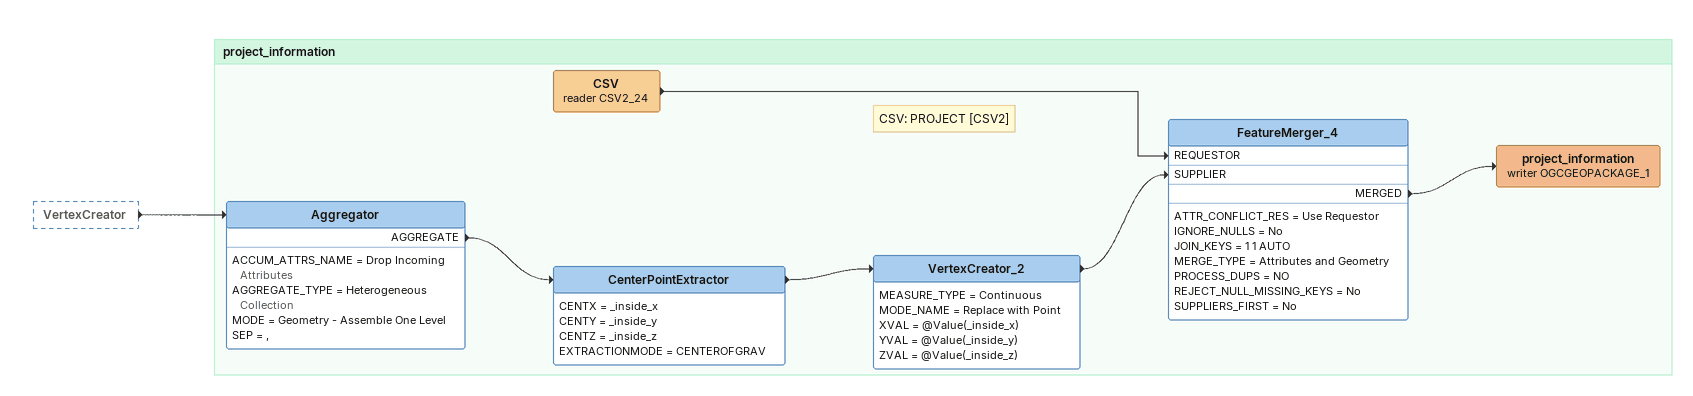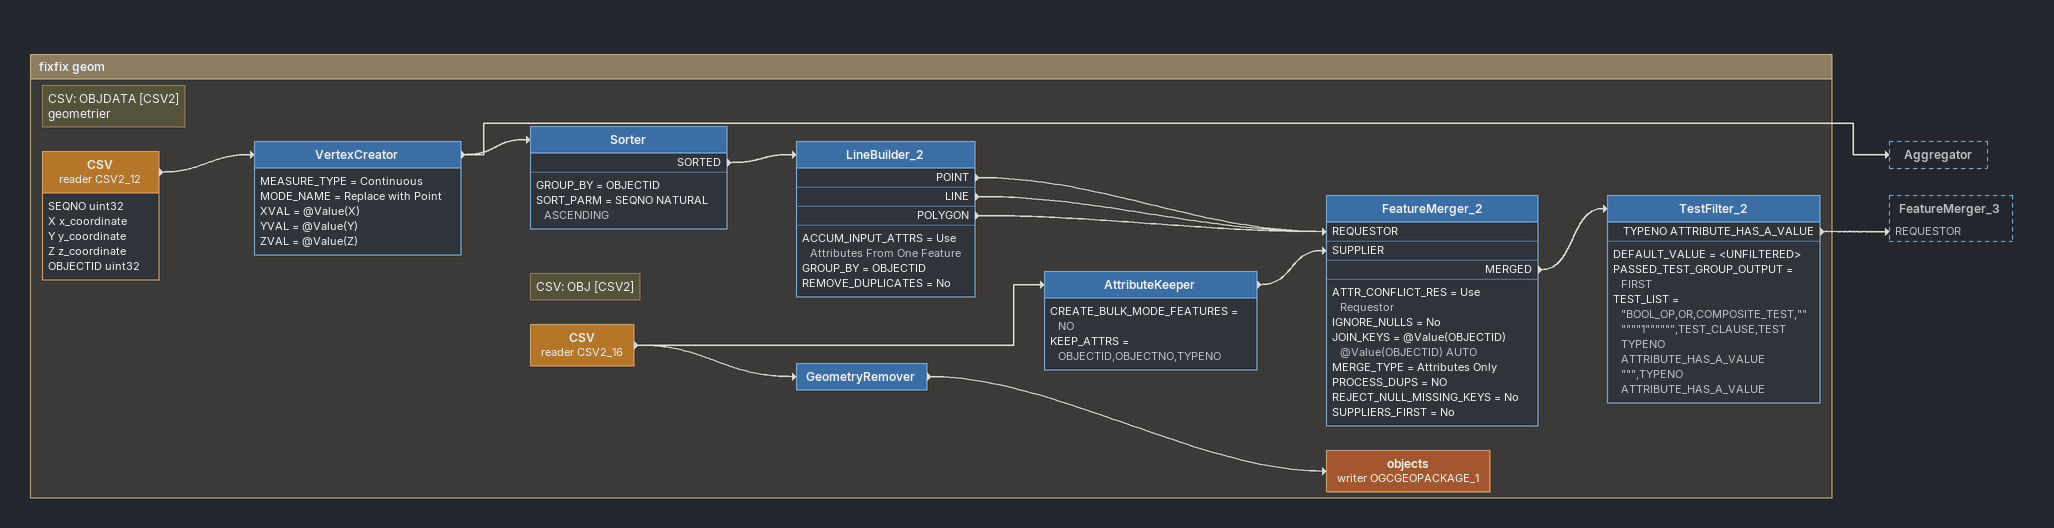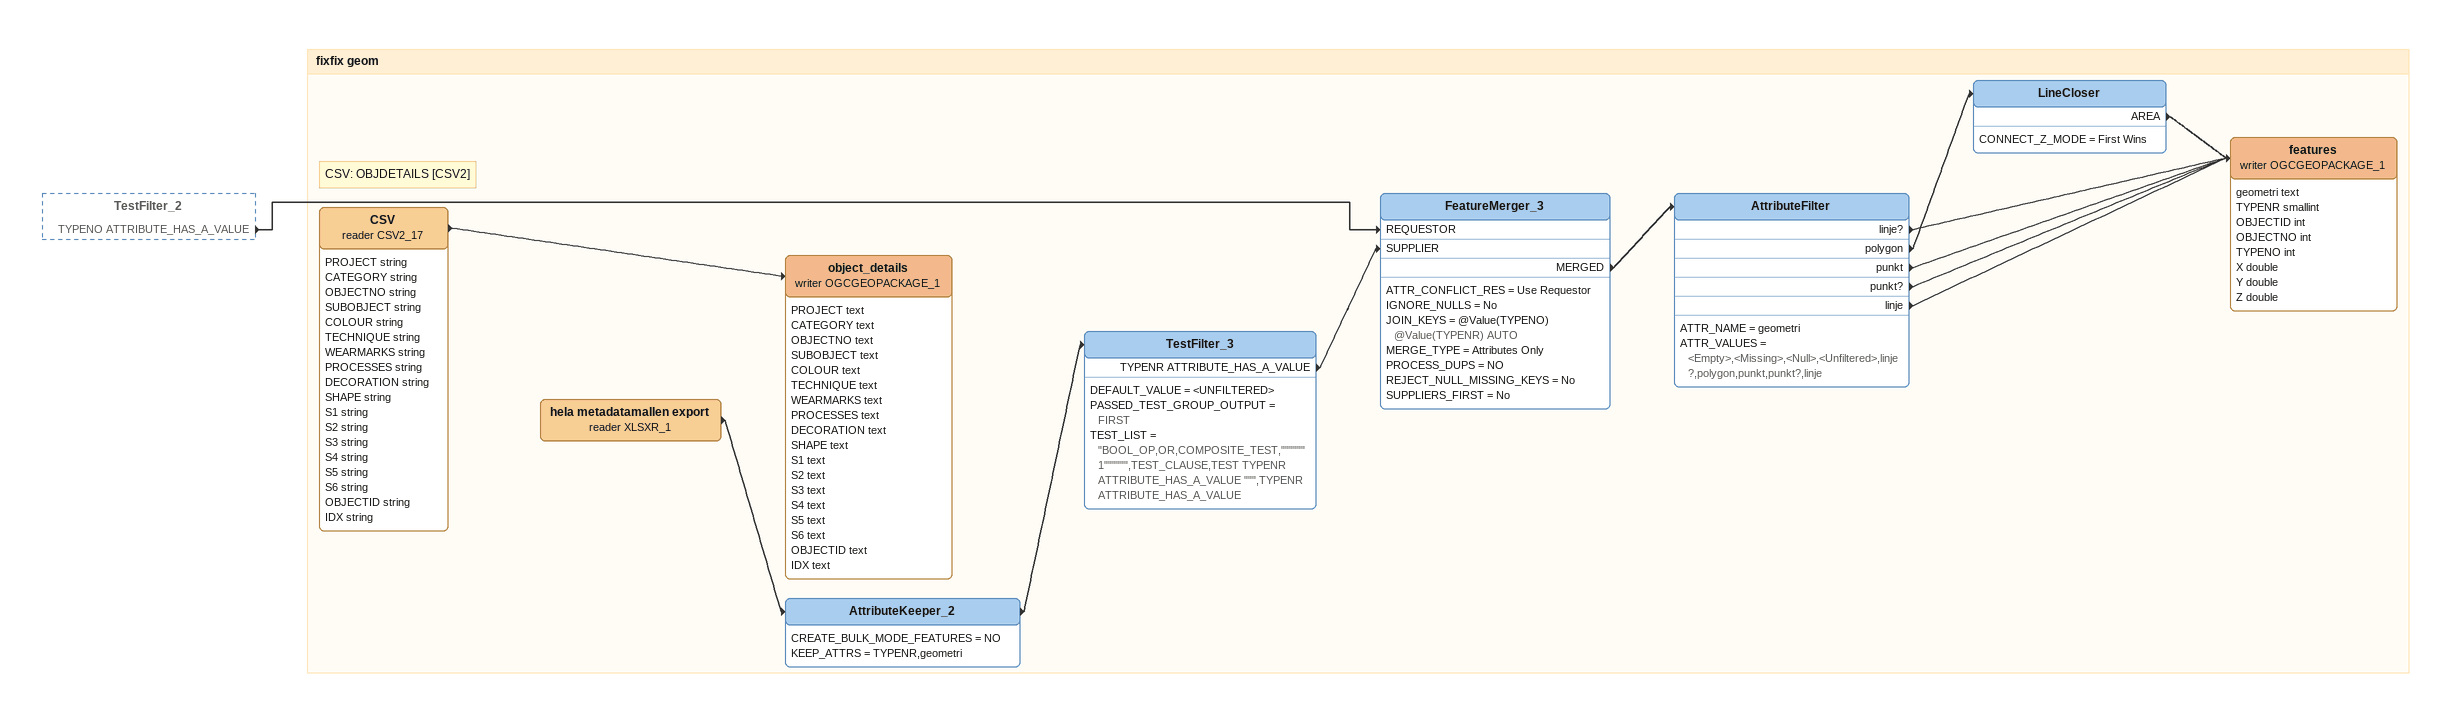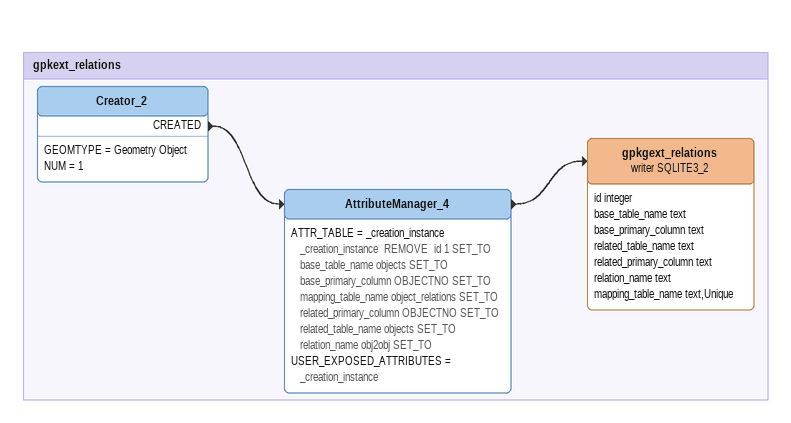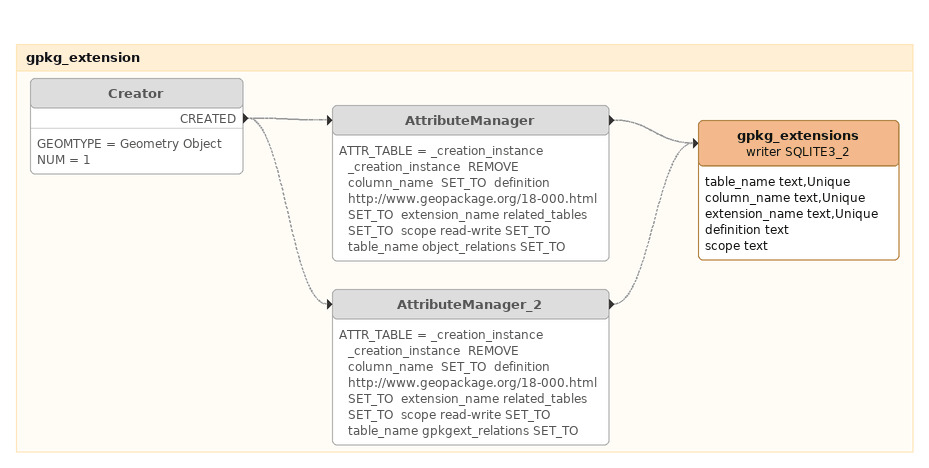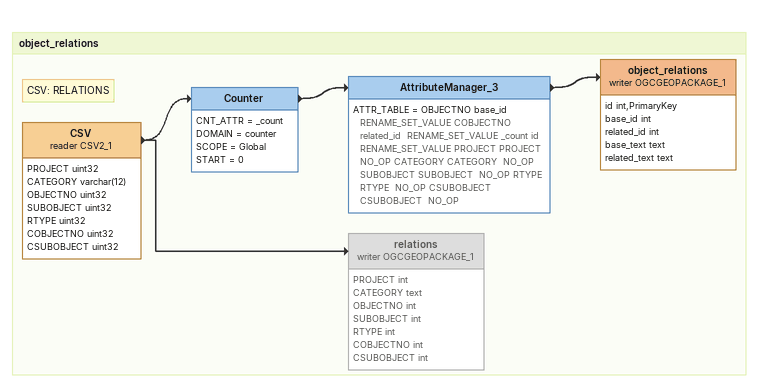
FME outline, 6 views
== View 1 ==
VertexCreator [outside]
    -> Aggregator

Bookmark: project_information
Aggregator
    ACCUM_ATTRS_NAME = Drop Incoming Attributes
    AGGREGATE_TYPE = Heterogeneous Collection
    MODE = Geometry - Assemble One Level
    SEP = ,
    AGGREGATE -> CenterPointExtractor
CenterPointExtractor
    CENTX = _inside_x
    CENTY = _inside_y
    CENTZ = _inside_z
    EXTRACTIONMODE = CENTEROFGRAV
    -> VertexCreator_2
VertexCreator_2
    MEASURE_TYPE = Continuous
    MODE_NAME = Replace with Point
    XVAL = @Value(_inside_x)
    YVAL = @Value(_inside_y)
    ZVAL = @Value(_inside_z)
    -> FeatureMerger_4 [SUPPLIER]
Note: CSV: PROJECT [CSV2]
CSV (reader CSV2_24)
    -> FeatureMerger_4 [REQUESTOR]
FeatureMerger_4
    ATTR_CONFLICT_RES = Use Requestor
    IGNORE_NULLS = No
    JOIN_KEYS = 1 1 AUTO
    MERGE_TYPE = Attributes and Geometry
    PROCESS_DUPS = NO
    REJECT_NULL_MISSING_KEYS = No
    SUPPLIERS_FIRST = No
    MERGED -> project_information (writer OGCGEOPACKAGE_1)
project_information (writer OGCGEOPACKAGE_1)

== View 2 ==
Bookmark: fixfix geom
Note: CSV: OBJDATA [CSV2] / geometrier
CSV (reader CSV2_12)
    attributes: SEQNO uint32, X x_coordinate, Y y_coordinate, Z z_coordinate, OBJECTID uint32
    -> VertexCreator
VertexCreator
    MEASURE_TYPE = Continuous
    MODE_NAME = Replace with Point
    XVAL = @Value(X)
    YVAL = @Value(Y)
    ZVAL = @Value(Z)
    -> Sorter
    -> Aggregator
Sorter
    GROUP_BY = OBJECTID
    SORT_PARM = SEQNO NATURAL ASCENDING
    SORTED -> LineBuilder_2
LineBuilder_2
    ACCUM_INPUT_ATTRS = Use Attributes From One Feature
    GROUP_BY = OBJECTID
    REMOVE_DUPLICATES = No
    POINT -> FeatureMerger_2 [REQUESTOR]
    LINE -> FeatureMerger_2 [REQUESTOR]
    POLYGON -> FeatureMerger_2 [REQUESTOR]
Note: CSV: OBJ [CSV2]
CSV (reader CSV2_16)
    -> AttributeKeeper
    -> GeometryRemover
AttributeKeeper
    CREATE_BULK_MODE_FEATURES = NO
    KEEP_ATTRS = OBJECTID,OBJECTNO,TYPENO
    -> FeatureMerger_2 [SUPPLIER]
FeatureMerger_2
    ATTR_CONFLICT_RES = Use Requestor
    IGNORE_NULLS = No
    JOIN_KEYS = @Value(OBJECTID) @Value(OBJECTID) AUTO
    MERGE_TYPE = Attributes Only
    PROCESS_DUPS = NO
    REJECT_NULL_MISSING_KEYS = No
    SUPPLIERS_FIRST = No
    MERGED -> TestFilter_2
TestFilter_2
    DEFAULT_VALUE = <UNFILTERED>
    PASSED_TEST_GROUP_OUTPUT = FIRST
    TEST_LIST = "BOOL_OP,OR,COMPOSITE_TEST,""""""1"""""",TEST_CLAUSE,TEST TYPENO ATTRIBUTE_HAS_A_VALUE """,TYPENO ATTRIBUTE_HAS_A_VALUE
    TYPENO ATTRIBUTE_HAS_A_VALUE -> FeatureMerger_3 [REQUESTOR]
GeometryRemover
    -> objects (writer OGCGEOPACKAGE_1)
objects (writer OGCGEOPACKAGE_1)

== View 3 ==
TestFilter_2 [outside]
    TYPENO ATTRIBUTE_HAS_A_VALUE -> FeatureMerger_3 [REQUESTOR]

Bookmark: fixfix geom
Note: CSV: OBJDETAILS [CSV2]
CSV (reader CSV2_17)
    attributes: PROJECT string, CATEGORY string, OBJECTNO string, SUBOBJECT string, COLOUR string, TECHNIQUE string, WEARMARKS string, PROCESSES string, DECORATION string, SHAPE string, S1 string, S2 string, S3 string, S4 string, S5 string, S6 string, OBJECTID string, IDX string
    -> object_details (writer OGCGEOPACKAGE_1)
object_details (writer OGCGEOPACKAGE_1)
    attributes: PROJECT text, CATEGORY text, OBJECTNO text, SUBOBJECT text, COLOUR text, TECHNIQUE text, WEARMARKS text, PROCESSES text, DECORATION text, SHAPE text, S1 text, S2 text, S3 text, S4 text, S5 text, S6 text, OBJECTID text, IDX text
hela metadatamallen export (reader XLSXR_1)
    -> AttributeKeeper_2
AttributeKeeper_2
    CREATE_BULK_MODE_FEATURES = NO
    KEEP_ATTRS = TYPENR,geometri
    -> TestFilter_3
TestFilter_3
    DEFAULT_VALUE = <UNFILTERED>
    PASSED_TEST_GROUP_OUTPUT = FIRST
    TEST_LIST = "BOOL_OP,OR,COMPOSITE_TEST,""""""1"""""",TEST_CLAUSE,TEST TYPENR ATTRIBUTE_HAS_A_VALUE """,TYPENR ATTRIBUTE_HAS_A_VALUE
    TYPENR ATTRIBUTE_HAS_A_VALUE -> FeatureMerger_3 [SUPPLIER]
FeatureMerger_3
    ATTR_CONFLICT_RES = Use Requestor
    IGNORE_NULLS = No
    JOIN_KEYS = @Value(TYPENO) @Value(TYPENR) AUTO
    MERGE_TYPE = Attributes Only
    PROCESS_DUPS = NO
    REJECT_NULL_MISSING_KEYS = No
    SUPPLIERS_FIRST = No
    MERGED -> AttributeFilter
AttributeFilter
    ATTR_NAME = geometri
    ATTR_VALUES = <Empty>,<Missing>,<Null>,<Unfiltered>,linje?,polygon,punkt,punkt?,linje
    linje? -> features (writer OGCGEOPACKAGE_1)
    polygon -> LineCloser
    punkt -> features (writer OGCGEOPACKAGE_1)
    punkt? -> features (writer OGCGEOPACKAGE_1)
    linje -> features (writer OGCGEOPACKAGE_1)
LineCloser
    CONNECT_Z_MODE = First Wins
    AREA -> features (writer OGCGEOPACKAGE_1)
features (writer OGCGEOPACKAGE_1)
    attributes: geometri text, TYPENR smallint, OBJECTID int, OBJECTNO int, TYPENO int, X double, Y double, Z double

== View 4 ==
Bookmark: gpkext_relations
Creator_2
    GEOMTYPE = Geometry Object
    NUM = 1
    CREATED -> AttributeManager_4
AttributeManager_4
    ATTR_TABLE = _creation_instance _creation_instance  REMOVE  id 1 SET_TO  base_table_name objects SET_TO  base_primary_column OBJECTNO SET_TO  mapping_table_name object_relations SET_TO  related_primary_column OBJECTNO SET_TO  related_table_name objects SET_TO  relation_name obj2obj SET_TO
    USER_EXPOSED_ATTRIBUTES = _creation_instance
    -> gpkgext_relations (writer SQLITE3_2)
gpkgext_relations (writer SQLITE3_2)
    attributes: id integer, base_table_name text, base_primary_column text, related_table_name text, related_primary_column text, relation_name text, mapping_table_name text,Unique

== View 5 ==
Bookmark: gpkg_extension
Creator [off]
    GEOMTYPE = Geometry Object
    NUM = 1
    CREATED -> AttributeManager [off]
    CREATED -> AttributeManager_2 [off]
AttributeManager [off]
    ATTR_TABLE = _creation_instance _creation_instance  REMOVE  column_name  SET_TO  definition http://www.geopackage.org/18-000.html SET_TO  extension_name related_tables SET_TO  scope read-write SET_TO  table_name object_relations SET_TO
    -> gpkg_extensions (writer SQLITE3_2) [off]
AttributeManager_2 [off]
    ATTR_TABLE = _creation_instance _creation_instance  REMOVE  column_name  SET_TO  definition http://www.geopackage.org/18-000.html SET_TO  extension_name related_tables SET_TO  scope read-write SET_TO  table_name gpkgext_relations SET_TO
    -> gpkg_extensions (writer SQLITE3_2) [off]
gpkg_extensions (writer SQLITE3_2)
    attributes: table_name text,Unique, column_name text,Unique, extension_name text,Unique, definition text, scope text

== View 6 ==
Bookmark: object_relations
Note: CSV: RELATIONS
CSV (reader CSV2_1)
    attributes: PROJECT uint32, CATEGORY varchar(12), OBJECTNO uint32, SUBOBJECT uint32, RTYPE uint32, COBJECTNO uint32, CSUBOBJECT uint32
    -> Counter
    -> relations (writer OGCGEOPACKAGE_1)
Counter
    CNT_ATTR = _count
    DOMAIN = counter
    SCOPE = Global
    START = 0
    -> AttributeManager_3
AttributeManager_3
    ATTR_TABLE = OBJECTNO base_id  RENAME_SET_VALUE COBJECTNO related_id  RENAME_SET_VALUE _count id  RENAME_SET_VALUE PROJECT PROJECT  NO_OP CATEGORY CATEGORY  NO_OP SUBOBJECT SUBOBJECT  NO_OP RTYPE RTYPE  NO_OP CSUBOBJECT CSUBOBJECT  NO_OP
    -> object_relations (writer OGCGEOPACKAGE_1)
object_relations (writer OGCGEOPACKAGE_1)
    attributes: id int,PrimaryKey, base_id int, related_id int, base_text text, related_text text
relations (writer OGCGEOPACKAGE_1) [off]
    attributes: PROJECT int, CATEGORY text, OBJECTNO int, SUBOBJECT int, RTYPE int, COBJECTNO int, CSUBOBJECT int
